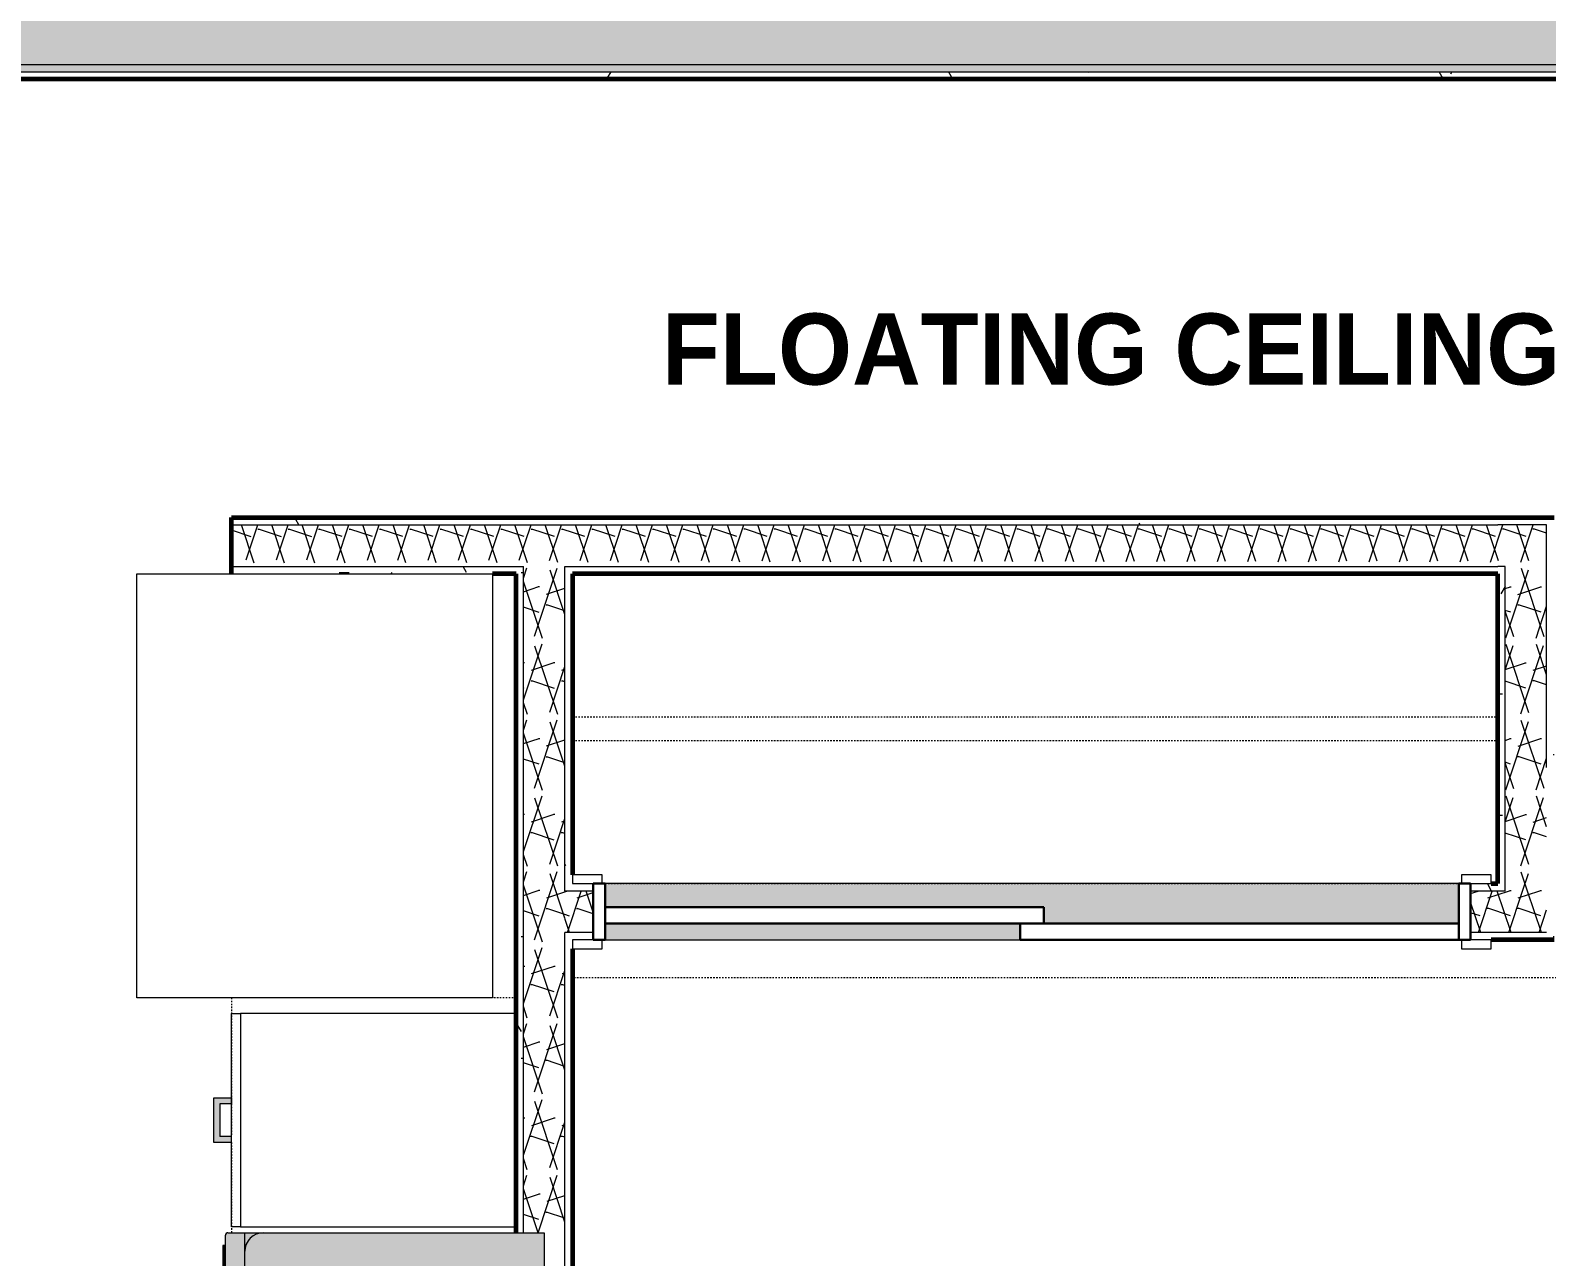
# Model space of a CAD drawing. Header units: inches. Extents: x -4169 to -1846, y 9706 to 12377.
# Drawn here: x -3722.7 to -3594.8, y 11646.6 to 11750.1 of the extents above; entities that cross this region are included whole.
import ezdxf

# ---------------------------------------------------------------- set-up
doc = ezdxf.new("R2010")
doc.units = ezdxf.units.IN
doc.header["$MEASUREMENT"] = 0
doc.linetypes.add('Dash', pattern=[0.25, 0.125, -0.125])
for name, color, linetype, lineweight in [('0-1', 7, 'Continuous', 5), ('0-2', 50, 'Continuous', 18), ('A-DOOR-1', 250, 'Continuous', 9), ('A-DOOR-2', 90, 'Continuous', 30), ('A-DOOR-FRAM-1', 90, 'Continuous', 30), ('A-WALL', 113, 'Continuous', 18), ('A-WALL-1', 8, 'Continuous', 5), ('A-WALL-4', 10, 'Continuous', 60), ('A-WALL-5', 50, 'Continuous', 18), ('A-WALL-PATT-1', 250, 'Continuous', 9), ('A-WALL-PATT-2', 253, 'Continuous', 9), ('A-WALL-PATT-4', 111, 'Continuous', 9), ('G-ANNO-TEXT', 231, 'Continuous', 9), ('I-FURN-1', 250, 'Continuous', 9), ('I-FURN-HDLN-1', 250, 'Dash', 9), ('I-WALL-2', 2, 'Continuous', 5), ('I-WALL-3', 2, 'Continuous', 60), ('Q-CASE-3', 250, 'Continuous', 9), ('Q-CASE-5', 254, 'Continuous', 9), ('Q-CASE-HDLN-1', 250, 'Dash', 9), ('Q-SPCQ-1', 250, 'Continuous', 9), ('Q-SPCQ-2', 55, 'Continuous', 9)]:
    doc.layers.add(name, color=color, linetype=linetype, lineweight=lineweight)
doc.styles.add('Century Gothic_B', font='GOTHICB.TTF', dxfattribs={"height": 6})
pattern_1 = [(161.57, (0.32, 0.32), (-2.560496185, -0.000537386), [0, -18.214, 2.022, 0]), (18.43, (-0.32, 0.32), (-2.560496185, 0.000537386), [0, -18.214, 2.022, 0]), (108.43, (0.32, 0.32), (1.27922091, -6.400876726), [6.07, -14.166]), (71.57, (-0.32, 0.32), (1.27922091, 6.400876726), [6.07, -14.166])]
pattern_2 = [(0, (0, 0), (20.48, 5.12), [0.845, -14.515, 0.845, -14.515, -81.92]), (0, (0, 0), (20.48, 5.12), [-30.72, 0.845, -29.875, 0.845, -14.515, -35.84]), (0, (0, 0), (20.48, 5.12), [-76.8, 0.845, -9.395, 0.845, -24.755]), (120, (7.68, 2.56), (-14.67405, 15.1762003), [0.845, -14.515, 0.845, -14.515, -81.92]), (120, (7.68, 2.56), (-14.67405, 15.1762003), [-30.72, 0.845, -29.875, 0.845, -14.515, -35.84]), (120, (7.68, 2.56), (-14.67405, 15.1762003), [-76.8, 0.845, -9.395, 0.845, -24.755]), (240, (10.24, 12.8), (-5.80595, -20.2962003), [0.845, -14.515, 0.845, -14.515, -81.92]), (240, (10.24, 12.8), (-5.80595, -20.2962003), [-30.72, 0.845, -29.875, 0.845, -14.515, -35.84]), (240, (10.24, 12.8), (-5.80595, -20.2962003), [-76.8, 0.845, -9.395, 0.845, -24.755])]

# ---------------------------------------------------------------- blocks, each defined once
blk = doc.blocks.new('SLIDING - FLUSH - 6-0 x 6-8-2636083-ENLARGED RCP - 2ND FLOOR PLAN')
at = {"layer": 'A-DOOR-1'}
for p, q in [((-36.25, 3), (-38.75, 3)), ((-38.75, 3), (-38.75, 2.25)), ((-36.25, 2.25), (-36.25, 3)), ((38.75, 3), (36.25, 3)), ((36.25, 3), (36.25, 2.25)), ((38.75, 2.25), (38.75, 3)), ((-38.75, 2.25), (-36.25, 2.25)), ((36.25, 2.25), (38.75, 2.25)), ((-36.25, -2.5), (-38.75, -2.5)), ((-38.75, -2.5), (-38.75, -3.25)), ((-36.25, -3.25), (-36.25, -2.5)), ((38.75, -2.5), (36.25, -2.5)), ((36.25, -2.5), (36.25, -3.25)), ((38.75, -3.25), (38.75, -2.5)), ((-38.75, -3.25), (-36.25, -3.25)), ((36.25, -3.25), (38.75, -3.25))]:
    blk.add_line(p, q, dxfattribs=at)
at = {"layer": 'A-DOOR-2'}
for p, q in [((1, 2.25), (-36, 2.25)), ((-36, 2.25), (-36, 0.875)), ((1, 0.875), (1, 2.25)), ((-36, 0.875), (1, 0.875)), ((36, 0.875), (-1, 0.875)), ((-1, 0.875), (-1, -0.5)), ((36, -0.5), (36, 0.875)), ((-1, -0.5), (36, -0.5))]:
    blk.add_line(p, q, dxfattribs=at)
at = {"layer": 'A-DOOR-FRAM-1'}
for p, q in [((-36, 2.25), (-37, 2.25)), ((-37, 2.25), (-37, -2.5)), ((-36, -2.5), (-36, 2.25)), ((36, 2.25), (36, -2.5)), ((37, 2.25), (36, 2.25)), ((37, -2.5), (37, 2.25)), ((-37, -2.5), (-36, -2.5)), ((36, -2.5), (37, -2.5))]:
    blk.add_line(p, q, dxfattribs=at)
blk = doc.blocks.new('OD_CW_Closet - OD_CW_Closet-1695006-ENLARGED RCP - 2ND FLOOR PLAN')
at = {"layer": 'Q-CASE-HDLN-1'}
for p, q in [((0.74, 11.94), (78.78, 11.94)), ((0.74, 9.94), (78.78, 9.94)), ((3.49, -2.12), (75.49, -2.12))]:
    blk.add_line(p, q, dxfattribs=at)
blk = doc.blocks.new('Refrigerator_-_Side-by-Side_6047 - 36_ X 30_-1372843-ENLARGED RCP - 2ND FLOOR PLAN')
at = {"layer": 'Q-SPCQ-1'}
for p, q in [((-17.88, 15.58), (17.87, 15.58)), ((-17.88, -14.42), (-17.88, 15.58)), ((17.87, 15.58), (17.87, -14.42)), ((17.87, -14.42), (-17.88, -14.42))]:
    blk.add_line(p, q, dxfattribs=at)
blk = doc.blocks.new('OD_CW_Countertop - OD_CW_Countertop-2395220-ENLARGED RCP - 2ND FLOOR PLAN')
at = {"layer": 'Q-CASE-HDLN-1'}
for p, q in [((0.74, 24), (0.74, 22)), ((0.74, 0), (9.19, 0)), ((9.69, 0), (12.44, 0)), ((12.94, 0), (20.56, 0)), ((44.56, 0), (45.06, 0)), ((78.06, 0), (80.07, 0)), ((80.56, 0), (113.84, 0))]:
    blk.add_line(p, q, dxfattribs=at)
blk = doc.blocks.new('Dishwasher_15404 - 34_ counter-V34-ENLARGED RCP - 2ND FLOOR PLAN')
at = {"layer": 'Q-SPCQ-2'}
for points in [[(23.68, 24), (0, 24), (0, 0), (23.68, 0), (24.08, 0.05), (24.46, 0.21), (24.83, 0.52), (25.04, 0.79), (25.2, 1.17), (25.25, 1.57), (25.25, 22.43), (25.17, 22.9), (24.98, 23.29), (24.74, 23.58), (24.46, 23.79), (24.08, 23.95)], [(25.8, 24), (25.25, 24), (25.25, 0), (26.73, 0.01), (26.82, 0.06), (26.87, 0.2), (26.85, 23.86), (26.82, 23.94), (26.68, 24), (26.26, 24)], [(26.9, 22.91), (26.87, 22.91), (26.87, 21.39), (27.12, 21.39), (27.12, 22.91)], [(26.87, 21.39), (26.87, 20.19), (27.12, 20.19), (27.12, 21.39)], [(27.12, 20.19), (26.87, 20.19), (26.87, 3.81), (27.12, 3.81), (27.12, 12.03)], [(27.12, 20.28), (27.12, 19.69), (27.37, 19.69), (27.37, 20.28)], [(27.12, 19.1), (27.12, 18.51), (27.37, 18.51), (27.37, 19.1)], [(27.12, 17.92), (27.12, 17.33), (27.37, 17.33), (27.37, 17.92)], [(27.12, 16.74), (27.12, 16.15), (27.37, 16.15), (27.37, 16.74)], [(27.12, 6.79), (27.12, 5.81), (27.37, 5.81), (27.37, 6.79)], [(27.12, 5.81), (27.12, 4.82), (27.37, 4.82), (27.37, 5.81)], [(26.87, 3.81), (26.87, 2.61), (27.12, 2.61), (27.12, 3.81)], [(27.12, 2.61), (26.87, 2.61), (26.87, 1.09), (27.12, 1.09), (27.12, 1.98)]]:
    blk.add_hatch(color=256, dxfattribs=at).paths.add_polyline_path(points, flags=0)
h = blk.add_hatch(color=256, dxfattribs=at)
h.paths.add_polyline_path([(24.46, 24), (23.68, 24), (24.08, 23.95), (24.46, 23.79), (24.83, 23.48), (25.04, 23.21), (25.22, 22.75), (25.25, 22.69), (25.25, 24), (24.63, 24)], flags=0)
h.paths.add_polyline_path([(25.25, 1.57), (25.2, 1.17), (24.96, 0.67), (24.74, 0.42), (24.46, 0.21), (24.08, 0.05), (23.68, 0), (25.25, 0), (25.25, 1.36)], flags=0)
at = {"layer": 'Q-SPCQ-1'}
for p, q in [((0, 24), (23.68, 24)), ((0, 0), (0, 24)), ((23.68, 24), (25.25, 24)), ((25.25, 24), (26.68, 24)), ((25.25, 24), (25.25, 22.43)), ((26.87, 23.8), (26.87, 0.2)), ((25.25, 22.43), (25.25, 1.57)), ((26.87, 22.91), (27.12, 22.91)), ((27.12, 21.39), (27.12, 22.91)), ((27.12, 20.19), (27.12, 21.39)), ((27.12, 20.28), (27.37, 20.28)), ((27.12, 3.81), (27.12, 20.19)), ((27.12, 19.69), (27.37, 19.69)), ((27.37, 19.69), (27.37, 20.28)), ((27.12, 19.1), (27.37, 19.1)), ((27.12, 18.51), (27.37, 18.51)), ((27.12, 17.92), (27.37, 17.92)), ((27.37, 17.33), (27.37, 17.92)), ((27.37, 18.51), (27.37, 19.1)), ((27.12, 17.33), (27.37, 17.33)), ((27.12, 16.74), (27.37, 16.74)), ((27.37, 16.15), (27.37, 16.74)), ((27.12, 16.15), (27.37, 16.15)), ((27.12, 6.79), (27.37, 6.79)), ((27.37, 5.81), (27.37, 6.79)), ((27.37, 4.82), (27.37, 5.81)), ((27.37, 4.82), (27.12, 4.82)), ((27.12, 2.61), (27.12, 3.81)), ((27.12, 1.09), (27.12, 2.61)), ((25.25, 1.57), (25.25, 0)), ((23.68, 0), (0, 0)), ((26.87, 1.09), (27.12, 1.09)), ((25.25, 0), (23.68, 0)), ((26.68, 0), (25.25, 0))]:
    blk.add_line(p, q, dxfattribs=at)
for centre, radius, start, end in [((23.68, 22.43), 1.57, 360, 90), ((23.68, 22.43), 1.57, 32.077, 42.3359), ((23.68, 22.43), 1.57, 17.8182, 27.5266), ((26.68, 23.8), 0.197, 360, 90), ((23.68, 22.43), 1.57, 360, 13.6425), ((23.68, 1.57), 1.57, 270, 360), ((23.68, 1.57), 1.57, 346.3575, 360), ((23.68, 1.57), 1.57, 317.6641, 327.923), ((23.68, 1.57), 1.57, 332.4734, 342.1818), ((26.68, 0.2), 0.197, 270, 360), ((26.68, 0.2), 0.197, 285, 345)]:
    blk.add_arc(centre, radius, start, end, dxfattribs=at)
blk = doc.blocks.new('Bed-Standard - Queen 60_ x 79_-1242961-ENLARGED RCP - 2ND FLOOR PLAN')
at = {"layer": 'I-FURN-1'}
for p, q in [((40.69, 37.7), (-19.31, 37.7)), ((-19.31, 37.7), (-19.31, -41.3)), ((40.69, -41.3), (40.69, 37.7)), ((-16.31, 35.7), (-16.31, 23.7)), ((-16.31, 35.7), (37.69, 35.7)), ((37.69, 35.7), (37.69, 23.7)), ((40.69, 23.7), (-19.31, 17.13)), ((-16.31, 23.7), (37.69, 23.7)), ((-19.31, -41.3), (40.69, -41.3))]:
    blk.add_line(p, q, dxfattribs=at)
at = {"layer": 'I-FURN-HDLN-1'}
for p, q in [((-55.31, 37.7), (-55.31, -77.3)), ((64.69, -77.3), (64.69, 37.7)), ((-55.31, -77.3), (64.69, -77.3))]:
    blk.add_line(p, q, dxfattribs=at)
blk = doc.blocks.new('Base Cabinet 3 Drawer 230 - Base Cabinet 3 Drawer 230 18_-2579417-ENLARGED RCP - 2ND FLOOR PLAN')
at = {"layer": 'Q-CASE-5'}
blk.add_hatch(color=256, dxfattribs=at).paths.add_polyline_path([(2.61, 25), (2.61, 25.5), (-1.14, 25.5), (-1.14, 24), (-0.64, 24), (-0.64, 25), (2.11, 25), (2.11, 24), (2.61, 24)], flags=0)
at = {"layer": 'Q-CASE-3'}
for p, q in [((-1.14, 24), (-1.14, 25.5)), ((-1.14, 25.5), (2.61, 25.5)), ((2.11, 25), (-0.64, 25)), ((-0.64, 24), (-0.64, 25)), ((2.11, 24), (2.11, 25)), ((2.61, 25.5), (2.61, 24)), ((-8.26, 24), (9.74, 24)), ((-8.26, 23.25), (-8.26, 24)), ((9.74, 23.25), (-8.26, 23.25)), ((-8.26, 23.25), (-8.26, 0)), ((-1.14, 24), (-0.64, 24)), ((2.61, 24), (2.11, 24)), ((9.74, 24), (9.74, 23.25)), ((9.74, 0), (9.74, 23.25)), ((-8.26, 0), (9.74, 0))]:
    blk.add_line(p, q, dxfattribs=at)
blk = doc.blocks.new('CTR - 1st Phase - Unit Layouts_rvt-1-ENLARGED RCP - 2ND FLOOR PLAN')
at = {"layer": 'A-WALL-1'}
h = blk.add_hatch(color=256, dxfattribs=at)
h.paths.add_polyline_path([(-3639.19, 11673.34), (-3639.19, 11674.71), (-3674.19, 11674.71), (-3674.19, 11673.34), (-3666.78, 11673.34)], flags=0)
h.paths.add_polyline_path([(-3620.45, 11674.71), (-3602.19, 11674.71), (-3602.19, 11678.09), (-3674.19, 11678.09), (-3674.19, 11676.09), (-3637.19, 11676.09), (-3637.19, 11674.71)], flags=0)
at = {"layer": 'A-WALL-PATT-1'}
h = blk.add_hatch(dxfattribs=at)
h.set_pattern_fill('FP_1', color=256, style=0, pattern_type=2)
h.set_pattern_definition(pattern_2)
h.paths.add_polyline_path([(-3666.78, 11708.34), (-3594.77, 11708.34), (-3594.79, 11708.96), (-3705.69, 11708.96), (-3705.69, 11708.34), (-3677.57, 11708.34)], flags=0)
h = blk.add_hatch(dxfattribs=at)
h.set_pattern_fill('FP_1', color=256, style=0, pattern_type=2)
h.set_pattern_definition(pattern_2)
h.paths.add_polyline_path([(-3594.14, 11673.96), (-3594.14, 11684.39), (-3594.77, 11684.39), (-3594.77, 11673.96)], flags=0)
h.paths.add_polyline_path([(-3594.14, 11687.89), (-3594.14, 11708.96), (-3594.77, 11708.96), (-3594.77, 11687.89)], flags=0)
h = blk.add_hatch(dxfattribs=at)
h.set_pattern_fill('FP_1', color=256, style=0, pattern_type=2)
h.set_pattern_definition(pattern_2)
h.paths.add_polyline_path([(-3681.69, 11704.21), (-3681.07, 11704.21), (-3681.07, 11704.84), (-3705.69, 11704.84), (-3705.69, 11704.21), (-3683.69, 11704.21)], flags=0)
h.paths.add_polyline_path([(-3598.89, 11704.21), (-3598.89, 11704.84), (-3677.57, 11704.84), (-3677.57, 11704.21), (-3599.25, 11704.21)], flags=0)
h = blk.add_hatch(dxfattribs=at)
h.set_pattern_fill('FP_1', color=256, style=0, pattern_type=2)
h.set_pattern_definition(pattern_2)
h.paths.add_polyline_path([(-3681.07, 11555.36), (-3681.07, 11624.64), (-3681.69, 11624.64), (-3681.69, 11555.36)], flags=0)
h.paths.add_polyline_path([(-3681.07, 11648.64), (-3681.07, 11704.21), (-3681.69, 11704.21), (-3681.69, 11648.64)], flags=0)
h = blk.add_hatch(dxfattribs=at)
h.set_pattern_fill('FP_1', color=256, style=0, pattern_type=2)
h.set_pattern_definition(pattern_2)
h.paths.add_polyline_path([(-3677.57, 11555.36), (-3676.94, 11555.36), (-3676.94, 11673.96), (-3677.57, 11673.96), (-3677.57, 11556.18)], flags=0)
h.paths.add_polyline_path([(-3677.57, 11677.46), (-3676.94, 11677.46), (-3676.94, 11704.21), (-3677.57, 11704.21), (-3677.57, 11678.09)], flags=0)
h = blk.add_hatch(dxfattribs=at)
h.set_pattern_fill('FP_1', color=256, style=0, pattern_type=2)
h.set_pattern_definition(pattern_2)
h.paths.add_polyline_path([(-3598.27, 11678.09), (-3598.27, 11704.84), (-3598.89, 11704.84), (-3598.89, 11678.09)], flags=0)
h = blk.add_hatch(dxfattribs=at)
h.set_pattern_fill('FP_1', color=256, style=0, pattern_type=2)
h.set_pattern_definition(pattern_2)
h.paths.add_polyline_path([(-3676.93, 11677.46), (-3675.19, 11677.46), (-3675.19, 11678.09), (-3676.94, 11678.09), (-3676.94, 11677.46)], flags=0)
h.paths.add_polyline_path([(-3598.89, 11677.46), (-3598.27, 11677.46), (-3598.27, 11678.09), (-3601.19, 11678.09), (-3601.19, 11677.46), (-3599.25, 11677.46)], flags=0)
h = blk.add_hatch(dxfattribs=at)
h.set_pattern_fill('FP_1', color=256, style=0, pattern_type=2)
h.set_pattern_definition(pattern_2)
h.paths.add_polyline_path([(-3676.94, 11673.34), (-3675.19, 11673.34), (-3675.19, 11673.96), (-3676.94, 11673.96)], flags=0)
h.paths.add_polyline_path([(-3594.77, 11673.34), (-3594.14, 11673.34), (-3594.14, 11673.96), (-3601.19, 11673.96), (-3601.19, 11673.34), (-3598.27, 11673.34)], flags=0)
at = {"layer": 'A-WALL-PATT-2'}
h = blk.add_hatch(dxfattribs=at)
h.set_pattern_fill('FP_2', color=256, style=0, pattern_type=2)
h.set_pattern_definition(pattern_1)
h.paths.add_polyline_path([(-3666.78, 11704.84), (-3598.27, 11704.84), (-3598.27, 11708.34), (-3705.69, 11708.34), (-3705.69, 11704.84), (-3677.57, 11704.84)], flags=0)
h = blk.add_hatch(dxfattribs=at)
h.set_pattern_fill('FP_2', color=256, style=0, pattern_type=2)
h.set_pattern_definition(pattern_1)
h.paths.add_polyline_path([(-3598.27, 11677.46), (-3594.77, 11677.46), (-3594.77, 11708.34), (-3598.27, 11708.34), (-3598.27, 11678.09)], flags=0)
h = blk.add_hatch(dxfattribs=at)
h.set_pattern_fill('FP_2', color=256, style=0, pattern_type=2)
h.set_pattern_definition(pattern_1)
h.paths.add_polyline_path([(-3681.07, 11554.74), (-3677.57, 11554.74), (-3677.58, 11704.84), (-3681.07, 11704.84), (-3681.07, 11648.64), (-3679.32, 11648.64), (-3679.32, 11624.64), (-3681.07, 11624.64), (-3681.07, 11556.18)], flags=0)
h = blk.add_hatch(dxfattribs=at)
h.set_pattern_fill('FP_2', color=256, style=0, pattern_type=2)
h.set_pattern_definition(pattern_1)
h.paths.add_polyline_path([(-3594.77, 11684.39), (-3590.3, 11684.39), (-3590.3, 11687.89), (-3594.77, 11687.89), (-3594.77, 11684.49)], flags=0)
h.paths.add_polyline_path([(-3554.3, 11684.39), (-3504.68, 11684.39), (-3504.68, 11687.89), (-3554.3, 11687.89), (-3554.3, 11686.88)], flags=0)
h = blk.add_hatch(dxfattribs=at)
h.set_pattern_fill('FP_2', color=256, style=0, pattern_type=2)
h.set_pattern_definition(pattern_1)
h.paths.add_polyline_path([(-3676.94, 11673.96), (-3675.19, 11673.96), (-3675.19, 11677.46), (-3677.57, 11677.46), (-3677.57, 11673.96), (-3677.11, 11673.96)], flags=0)
h.paths.add_polyline_path([(-3599.25, 11673.96), (-3594.77, 11673.96), (-3594.77, 11677.46), (-3601.19, 11677.46), (-3601.19, 11673.96)], flags=0)
at = {"layer": 'A-WALL-4'}
for p, q in [((-3705.69, 11704.21), (-3705.69, 11708.96)), ((-3705.69, 11708.96), (-3598.89, 11708.96)), ((-3598.89, 11708.96), (-3594.77, 11708.96)), ((-3594.77, 11708.96), (-3594.14, 11708.96)), ((-3681.69, 11704.21), (-3683.69, 11704.21)), ((-3681.69, 11648.64), (-3681.69, 11704.21)), ((-3676.94, 11704.21), (-3676.94, 11678.84)), ((-3598.89, 11704.21), (-3676.94, 11704.21)), ((-3598.89, 11678.09), (-3598.89, 11704.21)), ((-3599.44, 11678.09), (-3598.89, 11678.09)), ((-3594.14, 11673.34), (-3599.44, 11673.34)), ((-3676.94, 11672.59), (-3676.94, 11554.51))]:
    blk.add_line(p, q, dxfattribs=at)
at = {"layer": 'A-WALL-5'}
for p, q in [((-3705.69, 11708.34), (-3598.89, 11708.34)), ((-3598.27, 11708.34), (-3598.89, 11708.34)), ((-3594.77, 11708.34), (-3598.27, 11708.34)), ((-3594.77, 11687.89), (-3594.77, 11708.34)), ((-3705.69, 11704.84), (-3681.07, 11704.84)), ((-3681.07, 11704.21), (-3681.07, 11704.84)), ((-3681.07, 11648.64), (-3681.07, 11704.21)), ((-3677.57, 11704.21), (-3677.57, 11704.84)), ((-3677.57, 11704.84), (-3598.89, 11704.84)), ((-3677.57, 11677.46), (-3677.57, 11704.21)), ((-3598.27, 11704.84), (-3598.89, 11704.84)), ((-3598.27, 11678.09), (-3598.27, 11704.84)), ((-3676.94, 11677.46), (-3677.57, 11677.46)), ((-3675.19, 11677.46), (-3676.94, 11677.46)), ((-3602.19, 11678.09), (-3674.19, 11678.09)), ((-3598.27, 11677.46), (-3601.19, 11677.46)), ((-3598.27, 11677.46), (-3598.27, 11678.09)), ((-3676.94, 11673.96), (-3677.57, 11673.96)), ((-3677.57, 11554.51), (-3677.57, 11673.96)), ((-3675.19, 11673.96), (-3676.94, 11673.96)), ((-3674.19, 11673.34), (-3639.19, 11673.34)), ((-3594.77, 11673.96), (-3601.19, 11673.96))]:
    blk.add_line(p, q, dxfattribs=at)
at = {"layer": '0-2'}
for name, p, rotation in [('Refrigerator_-_Side-by-Side_6047 - 36_ X 30_-1372843-ENLARGED RCP - 2ND FLOOR PLAN', (-3698.11, 11686.34), 90.00000000001218), ('SLIDING - FLUSH - 6-0 x 6-8-2636083-ENLARGED RCP - 2ND FLOOR PLAN', (-3638.19, 11675.59), 180), ('Bed-Standard - Queen 60_ x 79_-1242961-ENLARGED RCP - 2ND FLOOR PLAN', (-3612.25, 11592.84), 180), ('OD_CW_Countertop - OD_CW_Countertop-2395220-ENLARGED RCP - 2ND FLOOR PLAN', (-3705.69, 11669.2), 270.0000000000114), ('Base Cabinet 3 Drawer 230 - Base Cabinet 3 Drawer 230 18_-2579417-ENLARGED RCP - 2ND FLOOR PLAN', (-3681.69, 11657.4), 90.00000000001165), ('Dishwasher_15404 - 34_ counter-V34-ENLARGED RCP - 2ND FLOOR PLAN', (-3679.32, 11648.64), 180)]:
    blk.add_blockref(name, p, dxfattribs=dict(at, rotation=rotation))
blk.add_blockref('OD_CW_Closet - OD_CW_Closet-1695006-ENLARGED RCP - 2ND FLOOR PLAN', (-3677.68, 11680.21), dxfattribs=at)

msp = doc.modelspace()

# ---------------------------------------------------------------- hatches: boundary and pattern name
at = {"layer": 'A-WALL-PATT-4'}
h = msp.add_hatch(dxfattribs=at)
h.set_pattern_fill('FP_2', color=256, style=0, pattern_type=2)
h.set_pattern_definition(pattern_1)
h.paths.add_polyline_path([(-3734.31, 11747.19), (-3504.67, 11747.21), (-3504.67, 11747.44), (-3501.42, 11747.44), (-3501.42, 11752.69), (-3852.47, 11752.69), (-3852.47, 11747.19), (-3741.79, 11747.19)], flags=0)
h = msp.add_hatch(dxfattribs=at)
h.set_pattern_fill('FP_1', color=256, style=0, pattern_type=2)
h.set_pattern_definition(pattern_2)
h.paths.add_polyline_path([(-3852.47, 11745.94), (-3504.67, 11745.94), (-3504.67, 11746.56), (-3852.47, 11746.56), (-3852.47, 11746.31)], flags=0)
at = {"layer": 'I-WALL-2'}
msp.add_hatch(color=256, dxfattribs=at).paths.add_polyline_path([(-3504.67, 11746.56), (-3504.67, 11747.19), (-3852.47, 11747.19), (-3852.47, 11746.56), (-3505.3, 11746.56)], flags=0)

# ---------------------------------------------------------------- linework, layer by layer
at = {"layer": 'A-WALL'}
for p, q in [((-3852.47, 11747.19), (-3504.67, 11747.19)), ((-3852.47, 11746.56), (-3504.67, 11746.56))]:
    msp.add_line(p, q, dxfattribs=at)
at = {"layer": 'I-WALL-3'}
msp.add_line((-3505.3, 11745.94), (-3852.47, 11745.94), dxfattribs=at)

# ---------------------------------------------------------------- block references
at = {"layer": '0-1'}
msp.add_blockref('CTR - 1st Phase - Unit Layouts_rvt-1-ENLARGED RCP - 2ND FLOOR PLAN', (0, 0), dxfattribs=at)

# ---------------------------------------------------------------- texts
at = {"layer": 'G-ANNO-TEXT', "insert": (-3669.4, 11726.18), "char_height": 6, "width": 145.844, "attachment_point": 1, "style": 'Century Gothic_B'}
msp.add_mtext('FLOATING CEILING - GRADE B', dxfattribs=at)

doc.saveas('drawing.dxf')
